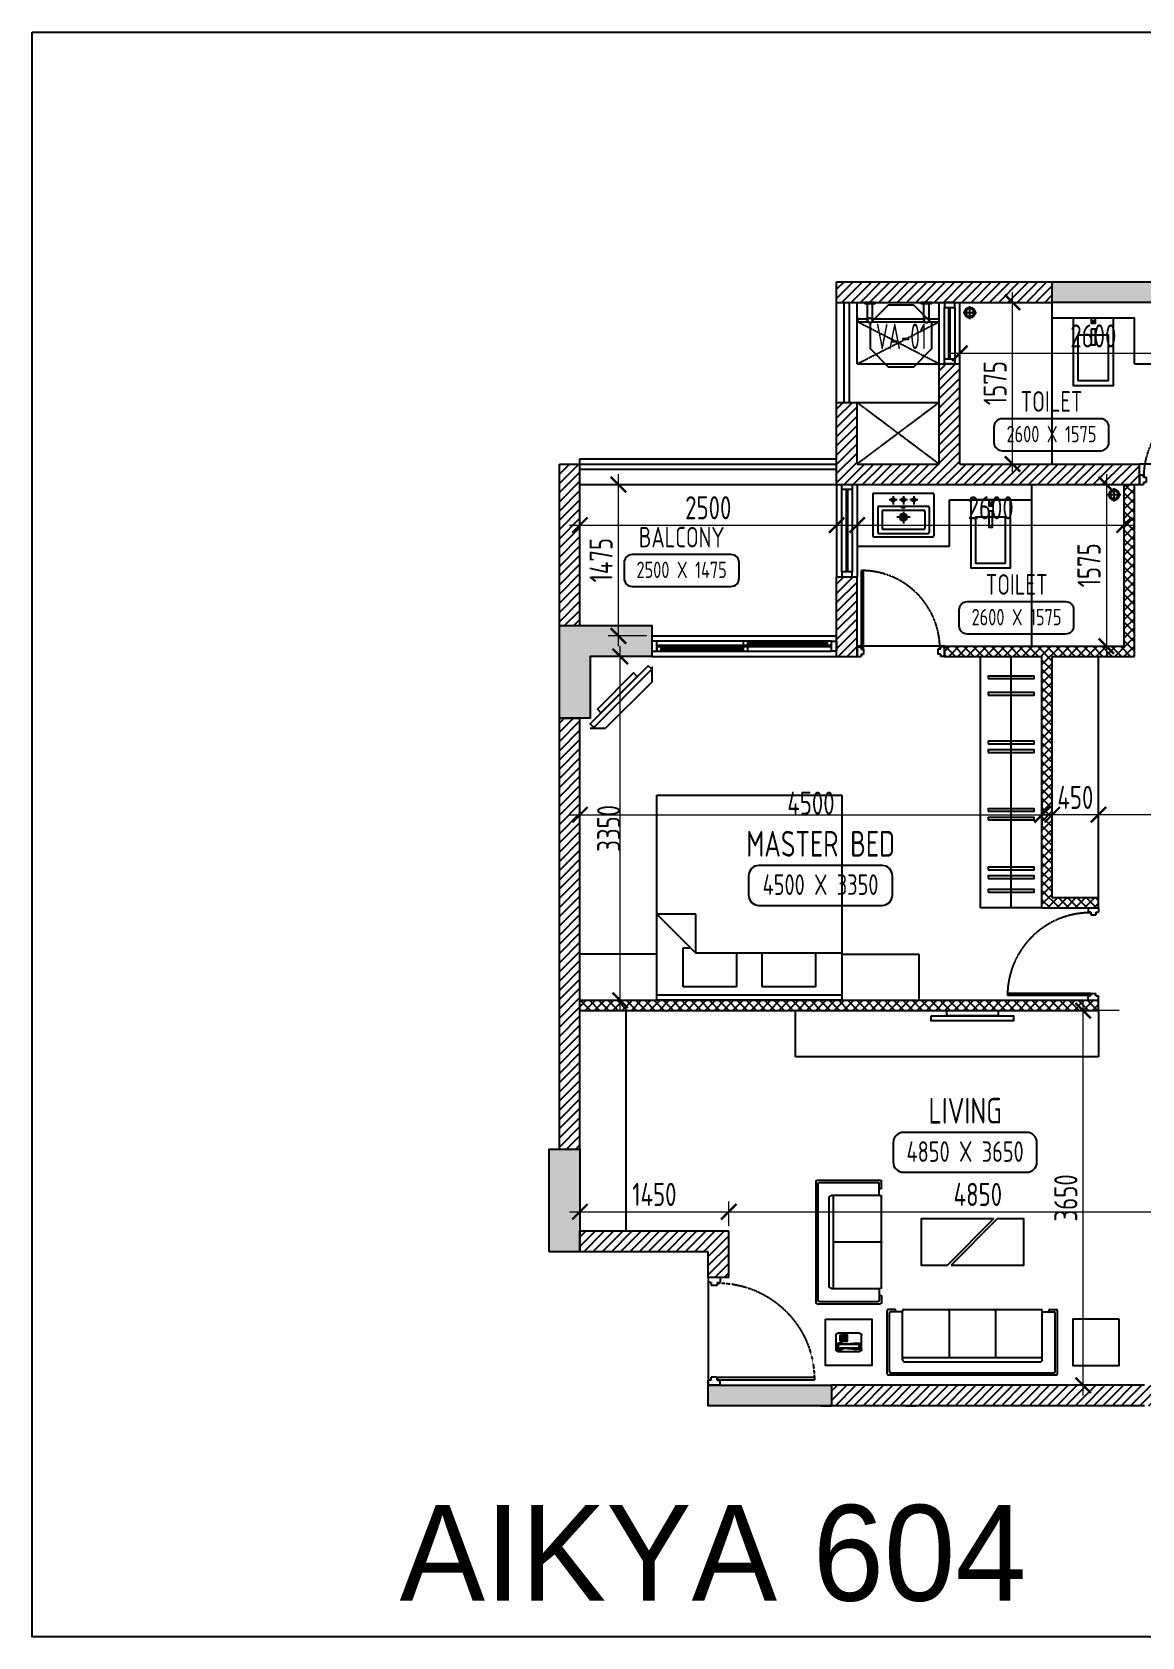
# Model space of a CAD drawing. Header units: millimetres. Extents: x -92307 to 258096, y -47434 to 112633.
# Drawn here: x 95067 to 105875, y -22400 to -6765 of the extents above; entities that cross this region are included whole.
import ezdxf
from ezdxf.enums import TextEntityAlignment as Align

# ---------------------------------------------------------------- set-up
doc = ezdxf.new("R2010")
doc.units = ezdxf.units.MM
doc.header["$LTSCALE"] = 10
doc.header["$PDMODE"] = 35
doc.header["$PDSIZE"] = 500
doc.linetypes.add('DASHED', pattern=[19.05, 12.7, -6.35])
doc.linetypes.add('HIDDEN', pattern=[9.525, 6.35, -3.175])
for name, color, linetype in [('07--DIM-1', 1, 'Continuous'), ('A--BLOCKWALL-1', 9, 'Continuous'), ('A--BLOCKWALL-2', 2, 'Continuous'), ('A--BLOCKWALL-3', 3, 'Continuous'), ('A--BLOCKWALL-HATCH', 8, 'Continuous'), ('A--CONCRETE-1', 9, 'Continuous'), ('A--DOWN', 34, 'Continuous'), ('A--FURNITURE-0', 253, 'Continuous'), ('A--FURNITURE-1', 9, 'Continuous'), ('A--GLAZING-0', 181, 'Continuous'), ('A--HANDRAIL-1', 9, 'Continuous'), ('A--HATCH-1', 8, 'Continuous'), ('A--SANITARY-0', 253, 'Continuous'), ('A--SHAFT-HIDDEN', 9, 'HIDDEN'), ('A--SPACENUMBER', 2, 'Continuous'), ('A--SPACENUMBER-1', 8, 'Continuous'), ('A--SPACEREF', 3, 'Continuous'), ('A--STELWRK-1', 9, 'Continuous'), ('A--Stucture', 9, 'Continuous'), ('A--TILING-1', 8, 'Continuous'), ('A--WINREF', 7, 'Continuous'), ('A--WINREF-1', 8, 'Continuous'), ('Typical floor Column Centre line$0$X-3rd Floor Column$0$A--COL250', 250, 'Continuous'), ('Typical floor Column Centre line$0$X-3rd Floor Column$0$A--CONCRETE-4', 4, 'Continuous')]:
    doc.layers.add(name, color=color, linetype=linetype)
doc.layers.add('A--STELWRK-2', color=2, linetype='Continuous', lineweight=25)
doc.styles.add('ISO', font='isocp2.shx', dxfattribs={"width": 0.8})
doc.dimstyles.new('A-DIM-100', dxfattribs={"dimscale": 100, "dimtxt": 2.25, "dimasz": 1.5, "dimexe": 1, "dimexo": 0.5, "dimgap": 0, "dimtad": 0, "dimdec": 0, "dimzin": 12, "dimdsep": 46, "dimtxsty": 'ISO', "dimblk": 'ARCHTICK', "dimcen": 1, "dimdle": 1, "dimclrd": 8, "dimclre": 8, "dimclrt": 256, "dimadec": 0, "dimazin": 3, "dimtfac": 1, "dimtdec": 0, "dimtmove": 1, "dimatfit": 2, "dimfxl": 1, "dimtvp": 0.75, "dimtolj": 1, "dimtzin": 12, "dimlwd": 18, "dimlwe": 18, "dimarcsym": 0})
pattern_1 = [(45, (103801.735, -23097.9), (-44.90128, 44.90128), [])]
pattern_2 = [(45, (103801.735, -23097.9), (-44.90128, 44.90128), []), (135, (103801.735, -23097.9), (-44.90128, -44.90128), [])]

# ---------------------------------------------------------------- blocks, each defined once
blk = doc.blocks.new('A$C542B73FF')
at = {"layer": 'A--FURNITURE-0'}
for points in [[(-400, 50), (400, 50), (400, 100), (-400, 100)], [(-250, 0), (250, 0), (250, 50), (-250, 50)]]:
    blk.add_lwpolyline(points, close=True, dxfattribs=at)
blk = doc.blocks.new('A$C7FA855F9')
at = {"layer": 'A--FURNITURE-0', "linetype": 'Continuous'}
for p, q in [((900, 2000), (-900, 2000)), ((-900, 2000), (-900, 0)), ((900, 0), (900, 2000)), ((900, 840), (520, 460)), ((520, 840), (900, 840)), ((520, 460), (520, 840)), ((645, 510), (570, 510)), ((645, 130), (645, 510)), ((-900, 460), (520, 460)), ((-645, 460), (-645, 130)), ((-125, 130), (-125, 460)), ((125, 460), (125, 130)), ((-900, 50), (900, 50)), ((-900, 0), (900, 0)), ((-645, 130), (-125, 130)), ((125, 130), (645, 130))]:
    blk.add_line(p, q, dxfattribs=at)
blk = doc.blocks.new('A$C59C96D1E')
at = {"linetype": 'Continuous'}
for p, q in [((-2.74, 0), (2.74, 0)), ((-3.49, -9.09), (-3.49, -0.75)), ((-2.75, -0.99), (-2.75, -2.2)), ((-2.26, -1.48), (-2.26, -8.35)), ((-0.79, -0.49), (-2.25, -0.49)), ((-1.76, -0.98), (-1.28, -0.98)), ((-0.78, -8.35), (-0.78, -1.48)), ((-0.29, -2.2), (-0.29, -0.99)), ((3.49, -0.75), (3.49, -9.09)), ((-2.75, -8.84), (-2.75, -7.63)), ((2.74, -9.84), (-2.74, -9.84)), ((-0.79, -9.34), (-2.25, -9.34)), ((-1.76, -8.85), (-1.28, -8.85)), ((-0.29, -7.63), (-0.29, -8.84))]:
    blk.add_line(p, q, dxfattribs=at)
for points in [[(0.45, -5.87), (0.45, -5.37), (0.95, -5.37), (0.95, -5.87)], [(0.45, -6.47), (0.45, -5.97), (0.95, -5.97), (0.95, -6.47)], [(1.05, -5.87), (1.05, -5.37), (1.55, -5.37), (1.55, -5.87)], [(1.05, -6.47), (1.05, -5.97), (1.55, -5.97), (1.55, -6.47)], [(1.64, -5.87), (1.64, -5.37), (2.14, -5.37), (2.14, -5.87)], [(1.64, -6.47), (1.64, -5.97), (2.14, -5.97), (2.14, -6.47)], [(2.24, -5.87), (2.24, -5.37), (2.74, -5.37), (2.74, -5.87)], [(2.24, -6.47), (2.24, -5.97), (2.74, -5.97), (2.74, -6.47)], [(0.45, -7.06), (0.45, -6.56), (0.95, -6.56), (0.95, -7.06)], [(0.45, -7.66), (0.45, -7.16), (0.95, -7.16), (0.95, -7.66)], [(0.45, -8.26), (0.95, -8.26), (0.95, -7.76), (0.45, -7.76)], [(1.05, -7.06), (1.05, -6.56), (1.55, -6.56), (1.55, -7.06)], [(1.05, -7.66), (1.05, -7.16), (1.55, -7.16), (1.55, -7.66)], [(1.05, -8.26), (1.55, -8.26), (1.55, -7.76), (1.05, -7.76)], [(1.64, -7.06), (1.64, -6.56), (2.14, -6.56), (2.14, -7.06)], [(1.64, -7.66), (1.64, -7.16), (2.14, -7.16), (2.14, -7.66)], [(1.64, -8.26), (2.14, -8.26), (2.14, -7.76), (1.64, -7.76)], [(2.24, -7.06), (2.24, -6.56), (2.74, -6.56), (2.74, -7.06)], [(2.24, -7.66), (2.24, -7.16), (2.74, -7.16), (2.74, -7.66)], [(2.24, -8.26), (2.74, -8.26), (2.74, -7.76), (2.24, -7.76)]]:
    blk.add_lwpolyline(points, close=True)
for centre, radius, start, end in [((-2.74, -0.75), 0.75, 90, 180), ((2.74, -0.75), 0.75, 0, 90), ((-2.25, -0.99), 0.5, 90, 180), ((-2.25, -2.2), 0.5, 180, 270), ((-1.76, -1.48), 0.5, 90, 180), ((-1.28, -1.48), 0.5, 0, 90), ((-0.79, -0.99), 0.5, 0, 90), ((-0.79, -2.2), 0.5, 270, 0), ((-2.74, -9.09), 0.75, 180, 270), ((-2.25, -7.63), 0.5, 90, 180), ((-2.25, -8.84), 0.5, 180, 270), ((-1.76, -8.35), 0.5, 180, 270), ((-1.28, -8.35), 0.5, 270, 0), ((-0.79, -7.63), 0.5, 0, 90), ((-0.79, -8.84), 0.5, 270, 0), ((2.74, -9.09), 0.75, 270, 0)]:
    blk.add_arc(centre, radius, start, end, dxfattribs=at)
for centre, start, end in [((-30.22, -7.51), 358.27997, 10.89187), ((27.18, -7.51), 169.10813, 181.72003)]:
    blk.add_arc(centre, 27.97, start, end)
blk = doc.blocks.new('A$C6B576318')
at = {"layer": 'A--FURNITURE-0'}
for p, q in [((-975, 13), (-975, 736)), ((-888, 749), (-963, 749)), ((-875, 724), (-875, 736)), ((-800, 711), (-800, 736)), ((-788, 749), (-279, 749)), ((-267, 736), (-267, 200)), ((-254, 749), (254, 749)), ((267, 736), (267, 200)), ((279, 749), (788, 749)), ((800, 711), (800, 736)), ((875, 724), (875, 736)), ((888, 749), (963, 749)), ((975, 13), (975, 736)), ((-950, 38), (-950, 711)), ((-813, 724), (-938, 724)), ((-800, 175), (-800, 711)), ((800, 175), (800, 711)), ((813, 724), (938, 724)), ((950, 38), (950, 711)), ((-800, 200), (800, 200)), ((-963, 0), (963, 0)), ((-938, 25), (938, 25)), ((-775, 150), (775, 150))]:
    blk.add_line(p, q, dxfattribs=at)
for centre, radius, start, end in [((-963, 736), 12.5, 90, 180), ((-888, 736), 12.5, 0, 90), ((-788, 736), 12.5, 90, 180), ((-279, 736), 12.5, 0, 90), ((-254, 736), 12.5, 90, 180), ((254, 736), 12.5, 0, 90), ((279, 736), 12.5, 90, 180), ((788, 736), 12.5, 0, 90), ((888, 736), 12.5, 90, 180), ((963, 736), 12.5, 0, 90), ((-938, 711), 12.5, 90, 180), ((-813, 711), 12.5, 0, 90), ((813, 711), 12.5, 90, 180), ((938, 711), 12.5, 0, 90), ((-963, 13), 12.5, 180, 270), ((-938, 38), 12.5, 180, 270), ((-775, 175), 25, 180, 270), ((775, 175), 25, 270, 0), ((938, 38), 12.5, 270, 0), ((963, 13), 12.5, 270, 0)]:
    blk.add_arc(centre, radius, start, end, dxfattribs=at)
blk = doc.blocks.new('A$C64853205')
at = {"layer": 'A--FURNITURE-0'}
for p, q in [((-708, 13), (-708, 736)), ((-621, 749), (-696, 749)), ((-608, 724), (-608, 736)), ((-533, 711), (-533, 736)), ((-521, 749), (-12, 749)), ((0, 736), (0, 200)), ((13, 749), (521, 749)), ((533, 736), (533, 175)), ((608, 724), (608, 736)), ((621, 749), (696, 749)), ((708, 13), (708, 736)), ((-683, 38), (-683, 711)), ((-546, 724), (-671, 724)), ((-533, 175), (-533, 711)), ((546, 724), (671, 724)), ((683, 38), (683, 711)), ((-533, 200), (533, 200)), ((-696, 0), (696, 0)), ((-671, 25), (671, 25)), ((-508, 150), (508, 150))]:
    blk.add_line(p, q, dxfattribs=at)
for centre, radius, start, end in [((-696, 736), 12.5, 90, 180), ((-621, 736), 12.5, 0, 90), ((-521, 736), 12.5, 90, 180), ((-12, 736), 12.5, 0, 90), ((13, 736), 12.5, 90, 180), ((521, 736), 12.5, 0, 90), ((621, 736), 12.5, 90, 180), ((696, 736), 12.5, 0, 90), ((-671, 711), 12.5, 90, 180), ((-546, 711), 12.5, 0, 90), ((546, 711), 12.5, 90, 180), ((671, 711), 12.5, 0, 90), ((-696, 13), 12.5, 180, 270), ((-671, 38), 12.5, 180, 270), ((-508, 175), 25, 180, 270), ((508, 175), 25, 270, 0), ((671, 38), 12.5, 270, 0), ((696, 13), 12.5, 270, 0)]:
    blk.add_arc(centre, radius, start, end, dxfattribs=at)
blk = doc.blocks.new('A$C68464E93')
at = {"layer": 'A--BLOCKWALL-1'}
for p, q in [((600, 200), (0, 200)), ((600, 0), (0, 0))]:
    blk.add_line(p, q, dxfattribs=at)
at = {"layer": 'A--DOWN'}
for p, q in [((50, 150), (550, 150)), ((550, 50), (50, 50))]:
    blk.add_line(p, q, dxfattribs=at)
for points in [[(50, 50), (50, 150), (0, 150), (0, 50), (50, 50)], [(550, 50), (550, 150), (600, 150), (600, 50), (550, 50)]]:
    blk.add_lwpolyline(points, dxfattribs=at)
at = {"layer": 'A--GLAZING-0'}
for p, q in [((550, 107), (50, 107)), ((550, 93), (50, 93))]:
    blk.add_line(p, q, dxfattribs=at)
blk = doc.blocks.new('A$C76363F86-flat-10')
at = {"layer": 'A--SANITARY-0'}
for points in [[(0, -0.193), (0, 0.193), (-0.663, 0.193), (-0.663, -0.193)], [(-0.167, -0.146), (-0.167, 0.146), (-0.616, 0.146), (-0.616, -0.146)], [(-0.108, -0.017), (-0.108, 0.017), (-0.266, 0.017), (-0.266, -0.017)], [(0, -0.017), (0, 0.017), (-0.057, 0.017), (-0.057, -0.017)], [(-0.027, -0.009), (-0.027, 0.008), (-0.05, 0.008), (-0.05, -0.009)]]:
    blk.add_lwpolyline(points, close=True, dxfattribs=at)
blk = doc.blocks.new('A$C704305AF')
at = {"layer": 'A--SANITARY-0'}
for p, q in [((0, 0.064), (0, -0.064)), ((0.064, 0), (-0.064, 0))]:
    blk.add_line(p, q, dxfattribs=at)
for major_axis, start_param, end_param in [((0, 0.0508), 3.141593, 9.424778), ((0, 0.0381), 6.283185307145827, 12.56637061432541)]:
    blk.add_ellipse((0, 0), major_axis=major_axis, ratio=1, start_param=start_param, end_param=end_param, dxfattribs=at)
blk = doc.blocks.new('A$C302618AE')
at = {"layer": 'A--SANITARY-0'}
for p, q in [((-287, 0), (287, 0)), ((-297, -10), (-297, -416)), ((-247, -138), (-247, -383)), ((-237, -128), (240, -128)), ((-60, -67), (-138, -67)), ((-100, -30), (-100, -110)), ((40, -67), (-38, -67)), ((1, -30), (1, -110)), ((141, -67), (63, -67)), ((101, -30), (101, -110)), ((250, -138), (250, -383)), ((297, -10), (297, -416)), ((-206, -178), (-206, -343)), ((-196, -168), (199, -168)), ((65, -236), (-65, -236)), ((0, -183), (0, -295)), ((209, -178), (209, -343)), ((-287, -426), (287, -426)), ((-237, -393), (240, -393)), ((-196, -353), (199, -353))]:
    blk.add_line(p, q, dxfattribs=at)
for centre, radius in [((-100, -67), 17.8), ((1, -67), 17.8), ((101, -67), 17.8), ((1, -235), 36.3), ((1, -235), 25)]:
    blk.add_circle(centre, radius, dxfattribs=at)
for centre, start, end in [((-287, -10), 90, 180), ((-237, -138), 90, 180), ((240, -138), 0, 90), ((287, -10), 0, 90), ((-196, -178), 90, 180), ((199, -178), 0, 90), ((-287, -416), 180, 270), ((-237, -383), 180, 270), ((-196, -343), 180, 270), ((199, -343), 270, 0), ((240, -383), 270, 0), ((287, -416), 270, 0)]:
    blk.add_arc(centre, 10, start, end, dxfattribs=at)
blk.add_ellipse((0, -141), major_axis=(17.6, 0), ratio=0.318204, dxfattribs=at)
blk = doc.blocks.new('A$C1CBF2325')
at = {"layer": 'A--DOWN'}
for p, q in [((100, 0), (0, 0)), ((0, 0), (0, -42)), ((100, 0), (100, -42)), ((25, -42), (0, -42)), ((25, -42), (25, -67)), ((75, -67), (25, -67)), ((75, -42), (75, -67)), ((75, -42), (100, -42)), ((79, -46), (79, -67)), ((79, -46), (886, -46)), ((79, -67), (886, -67)), ((886, -67), (886, -46)), ((25, -858), (0, -858)), ((0, -900), (0, -858)), ((100, -900), (0, -900)), ((75, -833), (25, -833)), ((25, -858), (25, -833)), ((75, -858), (75, -833)), ((75, -858), (100, -858)), ((100, -900), (100, -858))]:
    blk.add_line(p, q, dxfattribs=at)
at = {"layer": 'A--DOWN', "color": 8, "linetype": 'DASHED', "ltscale": 0.005}
blk.add_arc((79, -46), 807, 269.7319, 358.5291, dxfattribs=at)
blk = doc.blocks.new('A$C613641B0')
at = {"layer": 'A--BLOCKWALL-1'}
for p, q in [((0, 0), (-1800, 0)), ((0, -200), (-1800, -200))]:
    blk.add_line(p, q, dxfattribs=at)
at = {"layer": 'A--DOWN'}
for p, q in [((-50, -50), (-1750, -50)), ((-1750, -93), (-93, -93)), ((-1750, -107), (-50, -107)), ((-1750, -150), (-50, -150))]:
    blk.add_line(p, q, dxfattribs=at)
for points in [[(-1750, -50), (-1750, -150), (-1800, -150), (-1800, -50)], [(-1750, -107), (-1750, -150), (-1707, -150), (-1707, -107)], [(-934, -50), (-934, -93), (-891, -93), (-891, -50)], [(-934, -107), (-934, -150), (-891, -150), (-891, -107)], [(-93, -50), (-93, -93), (-50, -93), (-50, -50)], [(-50, -50), (-50, -150), (0, -150), (0, -50)]]:
    blk.add_lwpolyline(points, close=True, dxfattribs=at)
at = {"layer": 'A--GLAZING-0'}
for p, q in [((-934, -122), (-1707, -122)), ((-934, -136), (-1707, -136)), ((-93, -64), (-891, -64)), ((-93, -78), (-891, -78))]:
    blk.add_line(p, q, dxfattribs=at)
blk = doc.blocks.new('SPACE')
at = {"layer": 'A--SPACENUMBER-1'}
blk.add_lwpolyline([(-600, 0), (600, 0, 0.414213562), (700, 100), (700, 288.5, 0.414213562), (600, 388.5), (-600, 388.5, 0.414213562), (-700, 288.5), (-700, 100, 0.414213562), (-600, 0, -0.052514465)], format="xyb", dxfattribs=at)
at = {"layer": 'A--SPACENUMBER', "style": 'ISO', "width": 0.8, "flags": 4}
blk.add_attdef('01', text='', height=250, dxfattribs=at).set_placement((0.455, 202.41), align=Align.MIDDLE)
at = {"layer": 'A--SPACEREF', "style": 'ISO', "width": 0.8, "flags": 4}
blk.add_attdef('S', text='', height=300, dxfattribs=at).set_placement((1.35, 474.975), align=Align.CENTER)
blk = doc.blocks.new('AL-OP')
at = {"layer": 'A--WINREF-1'}
blk.add_lwpolyline([(-124, 300), (-300, 124), (-300, -124), (-124, -300), (124, -300), (300, -124), (300, 124), (124, 300)], close=True, dxfattribs=at)
at = {"layer": 'A--WINREF', "style": 'ISO', "width": 0.6}
blk.add_attdef('AL-OP', text='', height=250, dxfattribs=at).set_placement((3, -5), align=Align.MIDDLE)
blk = doc.blocks.new('A$C3A434446')
at = {"layer": 'A--STELWRK-1', "color": 1}
for p, q in [((15, 939), (115, 939)), ((110, 939), (110, 1089)), ((155, 939), (665, 939)), ((160, 939), (160, 1089)), ((660, 939), (660, 1089)), ((705, 939), (805, 939)), ((710, 939), (710, 1089)), ((15, 909), (115, 909)), ((155, 909), (665, 909)), ((705, 909), (805, 909))]:
    blk.add_line(p, q, dxfattribs=at)
at = {"layer": 'A--STELWRK-1'}
for points in [[(85, 1099), (85, 1089), (185, 1089), (185, 1099)], [(635, 1099), (635, 1089), (735, 1089), (735, 1099)], [(15, 899), (10, 899), (10, 949), (15, 949)], [(805, 899), (810, 899), (810, 949), (805, 949)]]:
    blk.add_lwpolyline(points, close=True, dxfattribs=at)
at = {"layer": 'A--STELWRK-2'}
for centre, radius in [((135, 924), 25), ((135, 924), 22), ((685, 924), 25), ((685, 924), 22)]:
    blk.add_circle(centre, radius, dxfattribs=at)
blk = doc.blocks.new('A$C6931329F')
at = {"layer": 'A--BLOCKWALL-1'}
for p, q in [((0, 900), (0, 0)), ((200, 900), (200, 0))]:
    blk.add_line(p, q, dxfattribs=at)
at = {"layer": 'A--DOWN'}
for p, q in [((50, 50), (50, 850)), ((150, 850), (150, 50))]:
    blk.add_line(p, q, dxfattribs=at)
for points in [[(150, 850), (50, 850), (50, 900), (150, 900), (150, 850)], [(150, 50), (50, 50), (50, 0), (150, 0), (150, 50)]]:
    blk.add_lwpolyline(points, dxfattribs=at)
at = {"layer": 'A--GLAZING-0'}
for p, q in [((93, 850), (93, 50)), ((107, 850), (107, 50))]:
    blk.add_line(p, q, dxfattribs=at)
blk = doc.blocks.new('_ArchTick')
at = {"color": 0, "const_width": 0.15}
blk.add_lwpolyline([(-0.5, -0.5), (0.5, 0.5)], dxfattribs=at)
blk = doc.blocks.new('*D225')
at = {"layer": '07--DIM-1', "color": 8, "lineweight": 18}
for p, q in [((104102, -9448), (104102, -9994)), ((106702, -9448), (106702, -9994)), ((104002, -9894), (106802, -9894))]:
    blk.add_line(p, q, dxfattribs=at)
at = {"layer": 'Defpoints', "color": 0}
for p in [(104102, -9398), (106702, -9398), (106702, -9894)]:
    blk.add_point(p, dxfattribs=at)
at = {"layer": '07--DIM-1', "color": 8, "lineweight": 18, "xscale": 150, "yscale": 150, "zscale": 150, "rotation": 180}
blk.add_blockref('_ArchTick', (104102, -9894), dxfattribs=at)
at = {"layer": '07--DIM-1', "color": 8, "lineweight": 18, "xscale": 150, "yscale": 150, "zscale": 150}
blk.add_blockref('_ArchTick', (106702, -9894), dxfattribs=at)
at = {"layer": '07--DIM-1', "insert": (105402, -9725), "char_height": 225, "attachment_point": 5, "style": 'ISO'}
blk.add_mtext('\\A1;2600', dxfattribs=at)
blk = doc.blocks.new('*D226')
at = {"layer": '07--DIM-1', "color": 8, "lineweight": 18}
for p, q in [((104614, -11073), (104614, -9298)), ((104152, -9398), (104714, -9398)), ((104152, -10973), (104714, -10973))]:
    blk.add_line(p, q, dxfattribs=at)
at = {"layer": 'Defpoints', "color": 0}
for p in [(104102, -9398), (104614, -9398), (104102, -10973)]:
    blk.add_point(p, dxfattribs=at)
at = {"layer": '07--DIM-1', "color": 8, "lineweight": 18, "xscale": 150, "yscale": 150, "zscale": 150}
for p, rotation in [((104614, -9398), 90), ((104614, -10973), 270)]:
    blk.add_blockref('_ArchTick', p, dxfattribs=dict(at, rotation=rotation))
at = {"layer": '07--DIM-1', "insert": (104445, -10185), "char_height": 225, "attachment_point": 5, "rotation": 90, "style": 'ISO'}
blk.add_mtext('\\A1;1575', dxfattribs=at)
blk = doc.blocks.new('*D227')
at = {"layer": '07--DIM-1', "color": 8, "lineweight": 18}
for p, q in [((100302, -18258), (101952, -18258)), ((100402, -18398), (100402, -18158)), ((101852, -18398), (101852, -18158))]:
    blk.add_line(p, q, dxfattribs=at)
at = {"layer": 'Defpoints', "color": 0}
for p in [(101852, -18258), (100402, -18448), (101852, -18448)]:
    blk.add_point(p, dxfattribs=at)
at = {"layer": '07--DIM-1', "color": 8, "lineweight": 18, "xscale": 150, "yscale": 150, "zscale": 150, "rotation": 180}
blk.add_blockref('_ArchTick', (100402, -18258), dxfattribs=at)
at = {"layer": '07--DIM-1', "color": 8, "lineweight": 18, "xscale": 150, "yscale": 150, "zscale": 150}
blk.add_blockref('_ArchTick', (101852, -18258), dxfattribs=at)
at = {"layer": '07--DIM-1', "insert": (101127, -18089), "char_height": 225, "attachment_point": 5, "style": 'ISO'}
blk.add_mtext('\\A1;1450', dxfattribs=at)
blk = doc.blocks.new('*D228')
at = {"layer": '07--DIM-1', "color": 8, "lineweight": 18}
for p, q in [((101752, -18258), (106802, -18258)), ((101852, -18398), (101852, -18158)), ((106702, -18398), (106702, -18158))]:
    blk.add_line(p, q, dxfattribs=at)
at = {"layer": 'Defpoints', "color": 0}
for p in [(106702, -18258), (101852, -18448), (106702, -18448)]:
    blk.add_point(p, dxfattribs=at)
at = {"layer": '07--DIM-1', "color": 8, "lineweight": 18, "xscale": 150, "yscale": 150, "zscale": 150, "rotation": 180}
blk.add_blockref('_ArchTick', (101852, -18258), dxfattribs=at)
at = {"layer": '07--DIM-1', "color": 8, "lineweight": 18, "xscale": 150, "yscale": 150, "zscale": 150}
blk.add_blockref('_ArchTick', (106702, -18258), dxfattribs=at)
at = {"layer": '07--DIM-1', "insert": (104277, -18089), "char_height": 225, "attachment_point": 5, "style": 'ISO'}
blk.add_mtext('\\A1;4850', dxfattribs=at)
blk = doc.blocks.new('*D230')
at = {"layer": '07--DIM-1', "color": 8, "lineweight": 18}
for p, q in [((105452, -14436), (105452, -14290)), ((109852, -14436), (109852, -14290)), ((109952, -14390), (105352, -14390))]:
    blk.add_line(p, q, dxfattribs=at)
at = {"layer": 'Defpoints', "color": 0}
for p in [(105452, -14390), (105452, -14486), (109852, -14486)]:
    blk.add_point(p, dxfattribs=at)
at = {"layer": '07--DIM-1', "color": 8, "lineweight": 18, "xscale": 150, "yscale": 150, "zscale": 150, "rotation": 180}
blk.add_blockref('_ArchTick', (105452, -14390), dxfattribs=at)
at = {"layer": '07--DIM-1', "color": 8, "lineweight": 18, "xscale": 150, "yscale": 150, "zscale": 150}
blk.add_blockref('_ArchTick', (109852, -14390), dxfattribs=at)
at = {"layer": '07--DIM-1', "insert": (107652, -14221), "char_height": 225, "attachment_point": 5, "style": 'ISO'}
blk.add_mtext('\\A1;4400', dxfattribs=at)
blk = doc.blocks.new('*D232')
at = {"layer": '07--DIM-1', "color": 8, "lineweight": 18}
for p, q in [((100402, -11289), (100402, -11668)), ((102902, -11289), (102902, -11668)), ((100302, -11568), (103002, -11568))]:
    blk.add_line(p, q, dxfattribs=at)
at = {"layer": 'Defpoints', "color": 0}
for p in [(100402, -11239), (102902, -11239), (102902, -11568)]:
    blk.add_point(p, dxfattribs=at)
at = {"layer": '07--DIM-1', "color": 8, "lineweight": 18, "xscale": 150, "yscale": 150, "zscale": 150, "rotation": 180}
blk.add_blockref('_ArchTick', (100402, -11568), dxfattribs=at)
at = {"layer": '07--DIM-1', "color": 8, "lineweight": 18, "xscale": 150, "yscale": 150, "zscale": 150}
blk.add_blockref('_ArchTick', (102902, -11568), dxfattribs=at)
at = {"layer": '07--DIM-1', "insert": (101652, -11399), "char_height": 225, "attachment_point": 5, "style": 'ISO'}
blk.add_mtext('\\A1;2500', dxfattribs=at)
blk = doc.blocks.new('*D233')
at = {"layer": '07--DIM-1', "color": 8, "lineweight": 18}
for p, q in [((103102, -11377), (103102, -11668)), ((105702, -11377), (105702, -11668)), ((103002, -11568), (105802, -11568))]:
    blk.add_line(p, q, dxfattribs=at)
at = {"layer": 'Defpoints', "color": 0}
for p in [(103102, -11327), (105702, -11327), (105702, -11568)]:
    blk.add_point(p, dxfattribs=at)
at = {"layer": '07--DIM-1', "color": 8, "lineweight": 18, "xscale": 150, "yscale": 150, "zscale": 150, "rotation": 180}
blk.add_blockref('_ArchTick', (103102, -11568), dxfattribs=at)
at = {"layer": '07--DIM-1', "color": 8, "lineweight": 18, "xscale": 150, "yscale": 150, "zscale": 150}
blk.add_blockref('_ArchTick', (105702, -11568), dxfattribs=at)
at = {"layer": '07--DIM-1', "insert": (104402, -11399), "char_height": 225, "attachment_point": 5, "style": 'ISO'}
blk.add_mtext('\\A1;2600', dxfattribs=at)
blk = doc.blocks.new('*D234')
at = {"layer": '07--DIM-1', "color": 8, "lineweight": 18}
for p, q in [((105529, -11073), (105529, -12848)), ((105652, -11173), (105429, -11173)), ((105652, -12748), (105429, -12748))]:
    blk.add_line(p, q, dxfattribs=at)
at = {"layer": 'Defpoints', "color": 0}
for p in [(105702, -11173), (105529, -12748), (105702, -12748)]:
    blk.add_point(p, dxfattribs=at)
at = {"layer": '07--DIM-1', "color": 8, "lineweight": 18, "xscale": 150, "yscale": 150, "zscale": 150}
for p, rotation in [((105529, -11173), 90), ((105529, -12748), 270)]:
    blk.add_blockref('_ArchTick', p, dxfattribs=dict(at, rotation=rotation))
at = {"layer": '07--DIM-1', "insert": (105360, -11960), "char_height": 225, "attachment_point": 5, "rotation": 90, "style": 'ISO'}
blk.add_mtext('\\A1;1575', dxfattribs=at)
blk = doc.blocks.new('*D235')
at = {"layer": '07--DIM-1', "color": 8, "lineweight": 18}
for p, q in [((100402, -14236), (100402, -14490)), ((104902, -14236), (104902, -14490)), ((100302, -14390), (105002, -14390))]:
    blk.add_line(p, q, dxfattribs=at)
at = {"layer": 'Defpoints', "color": 0}
for p in [(100402, -14186), (104902, -14186), (104902, -14390)]:
    blk.add_point(p, dxfattribs=at)
at = {"layer": '07--DIM-1', "color": 8, "lineweight": 18, "xscale": 150, "yscale": 150, "zscale": 150, "rotation": 180}
blk.add_blockref('_ArchTick', (100402, -14390), dxfattribs=at)
at = {"layer": '07--DIM-1', "color": 8, "lineweight": 18, "xscale": 150, "yscale": 150, "zscale": 150}
blk.add_blockref('_ArchTick', (104902, -14390), dxfattribs=at)
at = {"layer": '07--DIM-1', "insert": (102652, -14277), "char_height": 225, "attachment_point": 5, "style": 'ISO'}
blk.add_mtext('\\A1;4500', dxfattribs=at)
blk = doc.blocks.new('*D237')
at = {"layer": '07--DIM-1', "color": 8, "lineweight": 18}
for p, q in [((100777, -12748), (100777, -11073)), ((101091, -11173), (100677, -11173)), ((101052, -12648), (100677, -12648))]:
    blk.add_line(p, q, dxfattribs=at)
at = {"layer": 'Defpoints', "color": 0}
for p in [(100777, -11173), (101141, -11173), (101102, -12648)]:
    blk.add_point(p, dxfattribs=at)
at = {"layer": '07--DIM-1', "color": 8, "lineweight": 18, "xscale": 150, "yscale": 150, "zscale": 150}
for p, rotation in [((100777, -11173), 90), ((100777, -12648), 270)]:
    blk.add_blockref('_ArchTick', p, dxfattribs=dict(at, rotation=rotation))
at = {"layer": '07--DIM-1', "insert": (100608, -11910), "char_height": 225, "attachment_point": 5, "rotation": 90, "style": 'ISO'}
blk.add_mtext('\\A1;1475', dxfattribs=at)
blk = doc.blocks.new('*D238')
at = {"layer": '07--DIM-1', "color": 8, "lineweight": 18}
for p, q in [((105002, -14436), (105002, -14290)), ((105452, -14436), (105452, -14290)), ((105552, -14390), (104902, -14390))]:
    blk.add_line(p, q, dxfattribs=at)
at = {"layer": 'Defpoints', "color": 0}
for p in [(105002, -14390), (105002, -14486), (105452, -14486)]:
    blk.add_point(p, dxfattribs=at)
at = {"layer": '07--DIM-1', "color": 8, "lineweight": 18, "xscale": 150, "yscale": 150, "zscale": 150, "rotation": 180}
blk.add_blockref('_ArchTick', (105002, -14390), dxfattribs=at)
at = {"layer": '07--DIM-1', "color": 8, "lineweight": 18, "xscale": 150, "yscale": 150, "zscale": 150}
blk.add_blockref('_ArchTick', (105452, -14390), dxfattribs=at)
at = {"layer": '07--DIM-1', "insert": (105227, -14221), "char_height": 225, "attachment_point": 5, "style": 'ISO'}
blk.add_mtext('\\A1;450', dxfattribs=at)
blk = doc.blocks.new('*D239')
at = {"layer": '07--DIM-1', "color": 8, "lineweight": 18}
for p, q in [((105303, -20048), (105303, -16198)), ((105652, -16298), (105203, -16298)), ((105652, -19948), (105203, -19948))]:
    blk.add_line(p, q, dxfattribs=at)
at = {"layer": 'Defpoints', "color": 0}
for p in [(105303, -16298), (105702, -16298), (105702, -19948)]:
    blk.add_point(p, dxfattribs=at)
at = {"layer": '07--DIM-1', "color": 8, "lineweight": 18, "xscale": 150, "yscale": 150, "zscale": 150}
for p, rotation in [((105303, -16298), 90), ((105303, -19948), 270)]:
    blk.add_blockref('_ArchTick', p, dxfattribs=dict(at, rotation=rotation))
at = {"layer": '07--DIM-1', "insert": (105134, -18123), "char_height": 225, "attachment_point": 5, "rotation": 90, "style": 'ISO'}
blk.add_mtext('\\A1;3650', dxfattribs=at)
blk = doc.blocks.new('*D242')
at = {"layer": '07--DIM-1', "color": 8, "lineweight": 18}
for p, q in [((100794, -16298), (100794, -12748)), ((101052, -12848), (100694, -12848)), ((100994, -16198), (100694, -16198))]:
    blk.add_line(p, q, dxfattribs=at)
at = {"layer": 'Defpoints', "color": 0}
for p in [(100794, -12848), (101102, -12848), (101044, -16198)]:
    blk.add_point(p, dxfattribs=at)
at = {"layer": '07--DIM-1', "color": 8, "lineweight": 18, "xscale": 150, "yscale": 150, "zscale": 150}
for p, rotation in [((100794, -12848), 90), ((100794, -16198), 270)]:
    blk.add_blockref('_ArchTick', p, dxfattribs=dict(at, rotation=rotation))
at = {"layer": '07--DIM-1', "insert": (100682, -14523), "char_height": 225, "attachment_point": 5, "rotation": 90, "style": 'ISO'}
blk.add_mtext('\\A1;3350', dxfattribs=at)

msp = doc.modelspace()

# ---------------------------------------------------------------- hatches: boundary and pattern name
at = {"layer": 'A--BLOCKWALL-HATCH'}
h = msp.add_hatch(dxfattribs=at)
h.set_pattern_fill('ANSI37', color=256, scale=20, style=0)
h.set_pattern_definition(pattern_2)
h.paths.add_polyline_path([(105701.7, -11172.9), (105801.7, -11172.9), (105801.7, -12847.9), (105001.7, -12847.9), (105001.7, -13972.9), (105001.7, -14072.9), (105001.7, -15197.9), (105451.7, -15197.9), (105451.7, -15297.9), (104901.7, -15297.9), (104901.7, -12847.9), (103951.7, -12847.9), (103951.7, -12747.9), (105701.7, -12747.9)])
h = msp.add_hatch(dxfattribs=at)
h.set_pattern_fill('ANSI37', color=256, scale=20, style=0)
h.set_pattern_definition(pattern_2)
h.paths.add_polyline_path([(100401.7, -16297.9), (100401.7, -16197.9), (105451.7, -16197.9), (105451.7, -16297.9)])
at = {"layer": 'A--HATCH-1'}
h = msp.add_hatch(dxfattribs=at)
h.set_pattern_fill('ANSI31', color=256, scale=20, style=0)
h.set_pattern_definition(pattern_1)
h.paths.add_polyline_path([(102901.7, -9397.9), (105001.7, -9397.9), (105001.7, -9197.9), (102901.7, -9197.9)])
h = msp.add_hatch(dxfattribs=at)
h.set_pattern_fill('ANSI31', color=256, scale=20, style=0)
h.set_pattern_definition(pattern_1)
h.paths.add_polyline_path([(105851.7, -11172.9), (105851.7, -10972.9), (104101.7, -10972.9), (104101.7, -9997.9), (103901.7, -9997.9), (103901.7, -10972.9), (103101.7, -10972.9), (103101.7, -10372.9), (102901.7, -10372.9), (102901.7, -11172.9)])
h = msp.add_hatch(dxfattribs=at)
h.set_pattern_fill('ANSI31', color=256, scale=20, style=0)
h.set_pattern_definition(pattern_1)
h.paths.add_polyline_path([(100201.7, -10972.9), (100401.7, -10972.9), (100401.7, -12547.9), (100201.7, -12547.9)])
h = msp.add_hatch(dxfattribs=at)
h.set_pattern_fill('ANSI31', color=256, scale=20, style=0)
h.set_pattern_definition(pattern_1)
h.paths.add_polyline_path([(102901.7, -12847.9), (103101.7, -12847.9), (103101.7, -12072.9), (102901.7, -12072.9)])
h = msp.add_hatch(dxfattribs=at)
h.set_pattern_fill('ANSI31', color=256, scale=20, style=0)
h.set_pattern_definition(pattern_1)
h.paths.add_polyline_path([(100201.7, -17647.9), (100401.7, -17647.9), (100401.7, -13447.9), (100201.7, -13447.9)])
h = msp.add_hatch(dxfattribs=at)
h.set_pattern_fill('ANSI31', color=256, scale=20, style=0)
h.set_pattern_definition(pattern_1)
h.paths.add_polyline_path([(101851.7, -18897.9), (101651.7, -18897.9), (101651.7, -18647.9), (100401.7, -18647.9), (100401.7, -18447.9), (101851.7, -18447.9)])
h = msp.add_hatch(dxfattribs=at)
h.set_pattern_fill('ANSI31', color=256, scale=20, style=0)
h.set_pattern_definition(pattern_1)
h.paths.add_polyline_path([(106701.7, -19522.9), (106901.7, -19522.9), (106901.7, -19947.9), (108701.7, -19947.9), (108701.7, -20147.9), (102851.7, -20147.9), (102851.7, -19947.9), (106701.7, -19947.9)])
at = {"layer": 'Typical floor Column Centre line$0$X-3rd Floor Column$0$A--COL250'}
h = msp.add_hatch(color=256, dxfattribs=at)
h.dxf.hatch_style = 1
h.paths.add_polyline_path([(105001.7, -9197.9), (106251.7, -9197.9), (106251.7, -9397.9), (105001.7, -9397.9)])
h = msp.add_hatch(color=256, dxfattribs=at)
h.dxf.hatch_style = 1
h.paths.add_polyline_path([(100501.7, -12847.9), (101101.7, -12847.9), (101101.7, -12547.9), (100201.7, -12547.9), (100201.7, -13447.9), (100501.7, -13447.9)])
h = msp.add_hatch(color=256, dxfattribs=at)
h.dxf.hatch_style = 1
h.paths.add_polyline_path([(100101.7, -18647.9), (100101.7, -17647.9), (100401.7, -17647.9), (100401.7, -18647.9)])
h = msp.add_hatch(color=256, dxfattribs=at)
h.dxf.hatch_style = 1
h.paths.add_polyline_path([(101651.7, -19947.9), (102851.7, -19947.9), (102851.7, -20147.9), (101651.7, -20147.9)])

# ---------------------------------------------------------------- linework, layer by layer
msp.add_lwpolyline([(95067.3, -6765.1), (114113.5, -6765.1), (114113.5, -22399.9), (95067.3, -22399.9)], close=True)
at = {"layer": 'A--BLOCKWALL-1'}
msp.add_line((100401.7, -11172.9), (102901.7, -11172.9), dxfattribs=at)
at = {"layer": 'A--BLOCKWALL-2'}
for p, q in [((105701.7, -12747.9), (105701.7, -11172.9)), ((105701.7, -11172.9), (105801.7, -11172.9)), ((105801.7, -12847.9), (105801.7, -11172.9)), ((100201.7, -12297.9), (100201.7, -12197.9)), ((103951.7, -12847.9), (103951.7, -12747.9)), ((103951.7, -12747.9), (105701.7, -12747.9)), ((103951.7, -12847.9), (104901.7, -12847.9)), ((104901.7, -15297.9), (104901.7, -12847.9)), ((105001.7, -13972.9), (105001.7, -12847.9)), ((105001.7, -12847.9), (105801.7, -12847.9)), ((105001.7, -14072.9), (105001.7, -13972.9)), ((105001.7, -15197.9), (105001.7, -14072.9)), ((104901.7, -15297.9), (105451.7, -15297.9)), ((105001.7, -15197.9), (105451.7, -15197.9)), ((105451.7, -15297.9), (105451.7, -15197.9)), ((100201.7, -16297.9), (100201.7, -16197.9)), ((100401.7, -16197.9), (105451.7, -16197.9)), ((100401.7, -16297.9), (100401.7, -16197.9)), ((105451.7, -16297.9), (105451.7, -16197.9)), ((100401.7, -16297.9), (105451.7, -16297.9)), ((102751.7, -20147.9), (102851.7, -20147.9)), ((103576.7, -20147.9), (103676.7, -20147.9))]:
    msp.add_line(p, q, dxfattribs=at)
at = {"layer": 'A--BLOCKWALL-3'}
for p, q in [((102901.7, -9397.9), (102901.7, -9197.9)), ((102901.7, -9197.9), (105001.7, -9197.9)), ((105001.7, -9397.9), (105001.7, -9197.9)), ((102901.7, -9397.9), (105001.7, -9397.9)), ((103901.7, -10972.9), (103901.7, -9997.9)), ((103901.7, -9997.9), (104101.7, -9997.9)), ((104101.7, -10972.9), (104101.7, -9997.9)), ((102901.7, -11172.9), (102901.7, -10372.9)), ((102901.7, -10372.9), (103101.7, -10372.9)), ((103101.7, -10972.9), (103101.7, -10372.9)), ((100201.7, -12547.9), (100201.7, -10972.9)), ((100201.7, -10972.9), (100401.7, -10972.9)), ((100401.7, -12547.9), (100401.7, -10972.9)), ((103101.7, -10972.9), (103901.7, -10972.9)), ((104101.7, -10972.9), (105851.7, -10972.9)), ((105851.7, -11172.9), (105851.7, -10972.9)), ((102901.7, -11172.9), (105851.7, -11172.9)), ((102901.7, -12847.9), (102901.7, -12072.9)), ((102901.7, -12072.9), (103101.7, -12072.9)), ((103101.7, -12847.9), (103101.7, -12072.9)), ((100201.7, -12547.9), (100401.7, -12547.9)), ((100201.7, -12847.9), (100201.7, -12647.9)), ((102901.7, -12847.9), (103101.7, -12847.9)), ((100201.7, -17647.9), (100201.7, -13447.9)), ((100201.7, -13447.9), (100401.7, -13447.9)), ((100401.7, -17647.9), (100401.7, -13447.9)), ((100201.7, -17647.9), (100401.7, -17647.9)), ((100101.7, -18647.9), (100101.7, -18447.9)), ((100401.7, -18647.9), (100401.7, -18447.9)), ((101851.7, -18447.9), (100401.7, -18447.9)), ((101851.7, -18897.9), (101851.7, -18447.9)), ((101651.7, -18647.9), (100401.7, -18647.9)), ((101651.7, -18897.9), (101651.7, -18647.9)), ((101851.7, -18897.9), (101651.7, -18897.9)), ((102851.7, -19947.9), (102851.7, -20147.9)), ((105901.7, -19947.9), (102851.7, -19947.9)), ((105901.7, -20147.9), (102851.7, -20147.9))]:
    msp.add_line(p, q, dxfattribs=at)
at = {"layer": 'A--CONCRETE-1'}
for p, q in [((102901.7, -10372.9), (102901.7, -9397.9)), ((103101.7, -9997.9), (103101.7, -9397.9)), ((103101.7, -9997.9), (103901.7, -9997.9)), ((103101.7, -10372.9), (103901.7, -10372.9))]:
    msp.add_line(p, q, dxfattribs=at)
at = {"layer": 'A--FURNITURE-0'}
for p, q in [((101101.7, -12947.9), (101101.7, -13097.9)), ((105451.7, -15197.9), (105451.7, -12847.9)), ((101101.7, -13097.9), (100651.7, -13547.9)), ((100501.7, -13547.9), (100651.7, -13547.9)), ((101151.7, -15747.9), (100401.7, -15747.9)), ((102951.7, -15747.9), (103701.7, -15747.9)), ((103701.7, -15747.9), (103701.7, -16197.9)), ((100851.7, -18447.9), (100851.7, -16297.9)), ((102501.7, -16747.9), (102501.7, -16297.9)), ((105451.7, -16297.9), (105451.7, -16747.9)), ((105451.7, -16747.9), (102501.7, -16747.9))]:
    msp.add_line(p, q, dxfattribs=at)
at = {"layer": 'A--FURNITURE-0', "elevation": 0}
for points in [[(103981.1, -18777.6), (104431.1, -18327.6), (103723.7, -18327.6), (103723.7, -18777.6)], [(104016.4, -18777.6), (104723.7, -18777.6), (104723.7, -18327.6), (104466.4, -18327.6)], [(102795, -19304.7), (103245, -19304.7), (103245, -19754.7), (102795, -19754.7)], [(105652.5, -19304.7), (105202.5, -19304.7), (105202.5, -19754.7), (105652.5, -19754.7)]]:
    msp.add_lwpolyline(points, close=True, dxfattribs=at)
at = {"layer": 'A--FURNITURE-1'}
for p, q in [((104301.7, -15297.9), (104301.7, -12847.9)), ((104601.7, -15297.9), (104601.7, -12847.9)), ((104901.7, -15297.9), (104301.7, -15297.9))]:
    msp.add_line(p, q, dxfattribs=at)
at = {"layer": 'A--FURNITURE-1', "elevation": 0}
for points in [[(104376.7, -13063.4), (104826.7, -13063.4), (104826.7, -13038.4), (104376.7, -13038.4), (104376.7, -13063.4)], [(104376.7, -13224.5), (104826.7, -13224.5), (104826.7, -13199.5), (104376.7, -13199.5), (104376.7, -13224.5)], [(104376.7, -13699.4), (104826.7, -13699.4), (104826.7, -13674.4), (104376.7, -13674.4), (104376.7, -13699.4)], [(104376.7, -13783.2), (104826.7, -13783.2), (104826.7, -13758.2), (104376.7, -13758.2), (104376.7, -13783.2)], [(104376.7, -14356.5), (104826.7, -14356.5), (104826.7, -14331.5), (104376.7, -14331.5), (104376.7, -14356.5)], [(104376.7, -14440.3), (104826.7, -14440.3), (104826.7, -14415.3), (104376.7, -14415.3), (104376.7, -14440.3)], [(104376.7, -14925.9), (104826.7, -14925.9), (104826.7, -14900.9), (104376.7, -14900.9), (104376.7, -14925.9)], [(104376.7, -15009.7), (104826.7, -15009.7), (104826.7, -14984.7), (104376.7, -14984.7), (104376.7, -15009.7)], [(104376.7, -15143.5), (104826.7, -15143.5), (104826.7, -15118.5), (104376.7, -15118.5), (104376.7, -15143.5)]]:
    msp.add_lwpolyline(points, dxfattribs=at)
at = {"layer": 'A--HANDRAIL-1', "color": 1}
for p, q in [((100401.7, -10972.9), (102901.7, -10972.9)), ((100401.7, -11022.9), (102901.7, -11022.9))]:
    msp.add_line(p, q, dxfattribs=at)
at = {"layer": 'A--SHAFT-HIDDEN', "ltscale": 0.01}
for p, q in [((103101.7, -9997.9), (103896.7, -9588.9)), ((103901.7, -9997.9), (103106.7, -9588.9)), ((103901.7, -10372.9), (103101.7, -10972.9)), ((103101.7, -10372.9), (103901.7, -10972.9))]:
    msp.add_line(p, q, dxfattribs=at)
at = {"layer": 'A--STELWRK-1', "color": 1}
for p, q in [((102976.7, -10372.9), (102976.7, -9397.9)), ((103026.7, -10372.9), (103026.7, -9397.9))]:
    msp.add_line(p, q, dxfattribs=at)
at = {"layer": 'A--Stucture', "linetype": 'Continuous', "ltscale": 0.5}
for p, q in [((100401.7, -10972.9), (100401.7, -10922.9)), ((100401.7, -10922.9), (102901.7, -10922.9))]:
    msp.add_line(p, q, dxfattribs=at)
at = {"layer": 'A--TILING-1'}
for p, q in [((105001.7, -10972.9), (105001.7, -9397.9)), ((105001.7, -9547.9), (105801.7, -9547.9)), ((105801.7, -9997.9), (105801.7, -9547.9)), ((105801.7, -9997.9), (106701.7, -9997.9)), ((106701.7, -10972.9), (105851.7, -10972.9)), ((104801.7, -12747.9), (104801.7, -11172.9)), ((104001.7, -11772.9), (104001.7, -11322.9)), ((104001.7, -11322.9), (104801.7, -11322.9)), ((103101.7, -11772.9), (104001.7, -11772.9)), ((103951.7, -12747.9), (103101.7, -12747.9)), ((101651.7, -18897.9), (101651.7, -19947.9))]:
    msp.add_line(p, q, dxfattribs=at)
at = {"layer": 'Typical floor Column Centre line$0$X-3rd Floor Column$0$A--CONCRETE-4', "elevation": 0}
for points in [[(105001.7, -9197.9), (106251.7, -9197.9), (106251.7, -9397.9), (105001.7, -9397.9)], [(100201.7, -12547.9), (101101.7, -12547.9), (101101.7, -12847.9), (100501.7, -12847.9), (100501.7, -13447.9), (100201.7, -13447.9)], [(100101.7, -18647.9), (100101.7, -17647.9), (100401.7, -17647.9), (100401.7, -18647.9)], [(101651.7, -19947.9), (102851.7, -19947.9), (102851.7, -20147.9), (101651.7, -20147.9)]]:
    msp.add_lwpolyline(points, close=True, dxfattribs=at)

# ---------------------------------------------------------------- block references
for name, p in [('A$C3A434446', (103091.7, -10497.9)), ('A$C6931329F', (102901.7, -12072.9))]:
    msp.add_blockref(name, p)
at = {"layer": 'A--DOWN', "extrusion": (0, 0, -1), "xscale": -1, "zscale": -1}
for name, p, rotation in [('A$C68464E93', (-103901.7, -9397.9), 90), ('A$C1CBF2325', (-105451.7, -16197.9), 180)]:
    msp.add_blockref(name, p, dxfattribs=dict(at, rotation=rotation))
at = {"layer": 'A--DOWN'}
for p, xscale, yscale, zscale, rotation in [((106701.7, -11172.9), -0.9444444444443834, 0.9444444444443834, 0.9444444444443834, 270), ((103101.7, -12847.9), 0.9444444444443834, 0.9444444444443834, 0.9444444444443834, 90), ((101651.7, -19947.9), -1.166666666671517, 1.166666666666667, 1.166666666666667, 180)]:
    msp.add_blockref('A$C1CBF2325', p, dxfattribs=dict(at, xscale=xscale, yscale=yscale, zscale=zscale, rotation=rotation))
at = {"layer": 'A--DOWN', "rotation": 180}
msp.add_blockref('A$C613641B0', (101101.7, -12847.9), dxfattribs=at)
at = {"layer": 'A--FURNITURE-0', "rotation": 224.999999999774}
msp.add_blockref('A$C542B73FF', (100748.6, -13185.3), dxfattribs=at)
at = {"layer": 'A--FURNITURE-0', "xscale": -1}
for name, p, rotation in [('A$C7FA855F9', (102051.7, -16197.9), 359.999999999996), ('A$C542B73FF', (104223.7, -16297.9), 180)]:
    msp.add_blockref(name, p, dxfattribs=dict(at, rotation=rotation))
at = {"layer": 'A--FURNITURE-0', "extrusion": (0, 0, -1), "yscale": 0.85, "zscale": -0.85}
for name, p, xscale, rotation in [('A$C64853205', (-102701.7, -18552.6), 0.85, 90), ('A$C6B576318', (-104223.7, -19847.9), -0.8500000000058208, 359.999999999996)]:
    msp.add_blockref(name, p, dxfattribs=dict(at, xscale=xscale, rotation=rotation))
at = {"layer": 'A--FURNITURE-0', "xscale": -25.41683611207191, "yscale": 25.41683611207191, "zscale": 25.41683611207191, "rotation": 270}
msp.add_blockref('A$C59C96D1E', (103145, -19529.7), dxfattribs=at)
at = {"layer": 'A--SANITARY-0', "zscale": 1000}
for name, p, xscale, yscale, rotation in [('A$C704305AF', (104199.1, -9497.9), -999.9999999999999, 999.9999999999999, 90), ('A$C76363F86-flat-10', (105401.7, -9547.9), -1000, 999.9999999999999, 270), ('A$C704305AF', (105604.4, -11272.9), 1000, 1000, 270), ('A$C76363F86-flat-10', (104401.7, -11322.9), 1000, 1000, 90)]:
    msp.add_blockref(name, p, dxfattribs=dict(at, xscale=xscale, yscale=yscale, rotation=rotation))
at = {"layer": 'A--SANITARY-0', "ltscale": 19}
msp.add_blockref('A$C302618AE', (103551.7, -11256.1), dxfattribs=at)
at = {"layer": 'A--SPACEREF'}
ref = msp.add_blockref('SPACE', (104993.8, -10843.6), dxfattribs=dict(at, xscale=0.8000000000029104, yscale=0.8, zscale=0.8))
ref.add_attrib('01', '2600 X 1575', dxfattribs={"layer": 'A--SPACENUMBER', "height": 160, "style": 'ISO', "width": 0.8, "flags": 4}).set_placement((104994.4, -10681.6), align=Align.MIDDLE)
ref.add_attrib('S', 'TOILET', dxfattribs={"height": 200, "style": 'ISO', "width": 0.8, "flags": 4}).set_placement((104995.1, -10463.6), align=Align.CENTER)
ref = msp.add_blockref('SPACE', (101392.1, -12165.6), dxfattribs=dict(at, xscale=0.8000000000029104, yscale=0.8, zscale=0.8))
ref.add_attrib('01', '2500 X 1475', dxfattribs={"layer": 'A--SPACENUMBER', "height": 160, "style": 'ISO', "width": 0.8, "flags": 4}).set_placement((101392.6, -12003.6), align=Align.MIDDLE)
ref.add_attrib('S', 'BALCONY', dxfattribs={"height": 200, "style": 'ISO', "width": 0.8, "flags": 4}).set_placement((101393.3, -11785.6), align=Align.CENTER)
ref = msp.add_blockref('SPACE', (104653.5, -12626.6), dxfattribs=dict(at, xscale=0.8000000000029104, yscale=0.8, zscale=0.8))
ref.add_attrib('01', '2600 X 1575', dxfattribs={"layer": 'A--SPACENUMBER', "height": 160, "style": 'ISO', "width": 0.8, "flags": 4}).set_placement((104654, -12464.7), align=Align.MIDDLE)
ref.add_attrib('S', 'TOILET', dxfattribs={"height": 200, "style": 'ISO', "width": 0.8, "flags": 4}).set_placement((104654.8, -12246.6), align=Align.CENTER)
ref = msp.add_blockref('SPACE', (102744.8, -15272.9), dxfattribs=at)
ref.add_attrib('01', '4500 X 3350', dxfattribs={"layer": 'A--SPACENUMBER', "height": 200, "style": 'ISO', "width": 0.8, "flags": 4}).set_placement((102745.5, -15070.5), align=Align.MIDDLE)
ref.add_attrib('S', 'MASTER BED', dxfattribs={"height": 250, "style": 'ISO', "width": 0.8, "flags": 4}).set_placement((102746.4, -14798), align=Align.CENTER)
ref = msp.add_blockref('SPACE', (104152.5, -17873.8), dxfattribs=at)
ref.add_attrib('01', '4850 X 3650', dxfattribs={"layer": 'A--SPACENUMBER', "height": 200, "style": 'ISO', "width": 0.8, "flags": 4}).set_placement((104153.2, -17671.4), align=Align.MIDDLE)
ref.add_attrib('S', 'LIVING', dxfattribs={"height": 250, "style": 'ISO', "width": 0.8, "flags": 4}).set_placement((104154.1, -17398.8), align=Align.CENTER)
at = {"layer": 'A--WINREF'}
msp.add_blockref('AL-OP', (103529.4, -9724.7), dxfattribs=at).add_auto_attribs({'AL-OP': 'VA-01'})

# ---------------------------------------------------------------- texts
at = {"layer": 'A--SPACEREF'}
msp.add_text('AIKYA 604', height=933.32, dxfattribs=at).set_placement((98645.9, -22047.3))

# ---------------------------------------------------------------- dimensions: what is measured, and where the dimension line sits
at = {"layer": '07--DIM-1'}
for p1, p2, distance, picture, middle in [((104101.7, -10972.9), (104101.7, -9397.9), -512, '*D226', (104445, -10185.4)), ((100401.7, -11239.3), (102901.7, -11239.3), -328.9, '*D232', (101651.7, -11399.4)), ((103101.7, -11326.8), (105701.7, -11326.8), -241.4, '*D233', (104401.7, -11399.4)), ((105451.7, -14485.6), (105001.7, -14485.6), -95.6, '*D238', (105226.7, -14221.2))]:
    dim = msp.add_aligned_dim(p1=p1, p2=p2, distance=distance, dimstyle='A-DIM-100', dxfattribs=at)
    dim.commit()
    dim.dimension.update_dxf_attribs({"geometry": picture, "text_midpoint": middle})
for base, p1, p2, picture, middle in [((106701.7, -9894), (104101.7, -9397.9), (106701.7, -9397.9), '*D225', (105401.7, -9725.2)), ((105451.7, -14389.9), (109851.7, -14485.6), (105451.7, -14485.6), '*D230', (107651.7, -14221.2)), ((101851.7, -18258.2), (100401.7, -18447.9), (101851.7, -18447.9), '*D227', (101126.7, -18089.4)), ((106701.7, -18258.2), (101851.7, -18447.9), (106701.7, -18447.9), '*D228', (104276.7, -18089.4))]:
    dim = msp.add_linear_dim(base=base, p1=p1, p2=p2, dimstyle='A-DIM-100', dxfattribs=at)
    dim.commit()
    dim.dimension.update_dxf_attribs({"geometry": picture, "text_midpoint": middle})
for base, p1, p2, picture, middle in [((100776.5, -11172.9), (101101.7, -12647.9), (101140.9, -11172.9), '*D237', (100607.8, -11910.4)), ((105528.7, -12747.9), (105701.7, -11172.9), (105701.7, -12747.9), '*D234', (105360, -11960.4)), ((105303.2, -16297.9), (105701.7, -19947.9), (105701.7, -16297.9), '*D239', (105134.4, -18122.9))]:
    dim = msp.add_linear_dim(base=base, p1=p1, p2=p2, angle=90, dimstyle='A-DIM-100', dxfattribs=at)
    dim.commit()
    dim.dimension.update_dxf_attribs({"geometry": picture, "text_midpoint": middle})
dim = msp.add_linear_dim(base=(100794.2, -12847.9), p1=(101044.4, -16197.9), p2=(101101.7, -12847.9), angle=90, dimstyle='A-DIM-100', override={"dimtad": 3}, dxfattribs=at)
dim.commit()
dim.dimension.update_dxf_attribs({"geometry": '*D242', "text_midpoint": (100681.7, -14522.9)})
dim = msp.add_linear_dim(base=(104901.7, -14389.9), p1=(100401.7, -14185.6), p2=(104901.7, -14185.6), dimstyle='A-DIM-100', override={"dimtad": 3}, dxfattribs=at)
dim.commit()
dim.dimension.update_dxf_attribs({"geometry": '*D235', "text_midpoint": (102651.7, -14277.4)})

doc.saveas('drawing.dxf')
